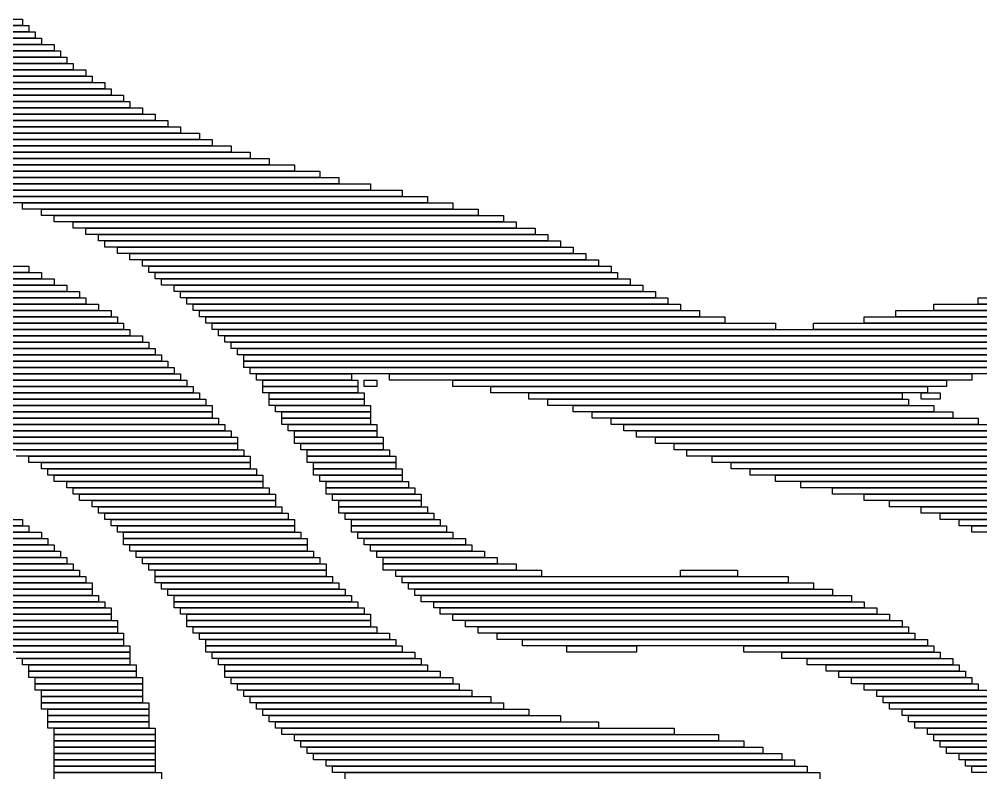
# Model space of a CAD drawing. Extents: x 48 to 975, y 50 to 982.
# Drawn here: x 608.5 to 760.4, y 180.5 to 300 of the extents above; entities that cross this region are included whole.
import ezdxf

# ---------------------------------------------------------------- set-up
doc = ezdxf.new("R2010")
doc.units = 0

msp = doc.modelspace()

# ---------------------------------------------------------------- linework, layer by layer
for p, q in [((589, 300), (609, 300)), ((609, 300), (609, 299)), ((609, 299), (589, 299)), ((590, 299), (610, 299)), ((610, 298), (590, 298)), ((591, 298), (611, 298)), ((610, 299), (610, 298)), ((611, 298), (611, 297)), ((611, 297), (591, 297)), ((592, 297), (612, 297)), ((612, 297), (612, 296)), ((612, 296), (592, 296)), ((592, 296), (614, 296)), ((614, 295), (592, 295)), ((593, 295), (615, 295)), ((614, 296), (614, 295)), ((615, 295), (615, 294)), ((615, 294), (593, 294)), ((594, 294), (616, 294)), ((616, 294), (616, 293)), ((616, 293), (594, 293)), ((595, 293), (617, 293)), ((617, 292), (595, 292)), ((596, 292), (619, 292)), ((617, 293), (617, 292)), ((619, 292), (619, 291)), ((619, 291), (596, 291)), ((597, 291), (620, 291)), ((620, 291), (620, 290)), ((620, 290), (597, 290)), ((598, 290), (622, 290)), ((622, 289), (598, 289)), ((599, 289), (623, 289)), ((622, 290), (622, 289)), ((623, 289), (623, 288)), ((571, 288), (625, 288)), ((623, 288), (599, 288)), ((625, 288), (625, 287)), ((625, 287), (571, 287)), ((572, 287), (626, 287)), ((626, 286), (572, 286)), ((573, 286), (628, 286)), ((626, 287), (626, 286)), ((628, 286), (628, 285)), ((628, 285), (573, 285)), ((575, 285), (630, 285)), ((630, 285), (630, 284)), ((630, 284), (575, 284)), ((576, 284), (632, 284)), ((632, 283), (576, 283)), ((578, 283), (634, 283)), ((632, 284), (632, 283)), ((634, 283), (634, 282)), ((634, 282), (578, 282)), ((580, 282), (637, 282)), ((637, 282), (637, 281)), ((637, 281), (580, 281)), ((581, 281), (639, 281)), ((639, 280), (581, 280)), ((583, 280), (642, 280)), ((639, 281), (639, 280)), ((642, 280), (642, 279)), ((642, 279), (583, 279)), ((586, 279), (645, 279)), ((645, 279), (645, 278)), ((645, 278), (586, 278)), ((588, 278), (648, 278)), ((648, 277), (588, 277)), ((591, 277), (652, 277)), ((648, 278), (648, 277)), ((652, 277), (652, 276)), ((652, 276), (591, 276)), ((593, 276), (656, 276)), ((656, 275), (593, 275)), ((597, 275), (659, 275)), ((656, 276), (656, 275)), ((659, 275), (659, 274)), ((659, 274), (597, 274)), ((599, 274), (664, 274)), ((664, 274), (664, 273)), ((664, 273), (599, 273)), ((603, 273), (669, 273)), ((669, 272), (603, 272)), ((606, 272), (673, 272)), ((669, 273), (669, 272)), ((673, 272), (673, 271)), ((673, 271), (606, 271)), ((609, 271), (677, 271)), ((609, 270), (609, 271)), ((677, 271), (677, 270)), ((677, 270), (609, 270)), ((612, 270), (681, 270)), ((612, 269), (612, 270)), ((681, 269), (612, 269)), ((614, 269), (685, 269)), ((614, 268), (614, 269)), ((681, 270), (681, 269)), ((685, 269), (685, 268)), ((685, 268), (614, 268)), ((617, 268), (687, 268)), ((617, 267), (617, 268)), ((687, 268), (687, 267)), ((687, 267), (617, 267)), ((619, 267), (690, 267)), ((619, 266), (619, 267)), ((690, 266), (619, 266)), ((621, 266), (692, 266)), ((621, 265), (621, 266)), ((690, 267), (690, 266)), ((692, 266), (692, 265)), ((692, 265), (621, 265)), ((622, 265), (694, 265)), ((622, 264), (622, 265)), ((694, 265), (694, 264)), ((694, 264), (622, 264)), ((624, 264), (696, 264)), ((624, 263), (624, 264)), ((696, 263), (624, 263)), ((626, 263), (698, 263)), ((626, 262), (626, 263)), ((696, 264), (696, 263)), ((698, 263), (698, 262)), ((698, 262), (626, 262)), ((628, 262), (700, 262)), ((628, 261), (628, 262)), ((700, 262), (700, 261)), ((556, 261), (610, 261)), ((610, 260), (556, 260)), ((557, 260), (612, 260)), ((610, 261), (610, 260)), ((612, 260), (612, 259)), ((700, 261), (628, 261)), ((629, 261), (702, 261)), ((629, 260), (629, 261)), ((702, 260), (629, 260)), ((630, 260), (703, 260)), ((630, 259), (630, 260)), ((702, 261), (702, 260)), ((703, 260), (703, 259)), ((612, 259), (557, 259)), ((558, 259), (614, 259)), ((614, 259), (614, 258)), ((703, 259), (630, 259)), ((631, 259), (705, 259)), ((631, 258), (631, 259)), ((705, 259), (705, 258)), ((614, 258), (558, 258)), ((559, 258), (616, 258)), ((616, 257), (559, 257)), ((560, 257), (618, 257)), ((616, 258), (616, 257)), ((618, 257), (618, 256)), ((705, 258), (631, 258)), ((633, 258), (707, 258)), ((633, 257), (633, 258)), ((707, 257), (633, 257)), ((634, 257), (709, 257)), ((634, 256), (634, 257)), ((707, 258), (707, 257)), ((709, 257), (709, 256)), ((618, 256), (560, 256)), ((562, 256), (619, 256)), ((619, 256), (619, 255)), ((709, 256), (634, 256)), ((635, 256), (711, 256)), ((635, 255), (635, 256)), ((711, 256), (711, 255)), ((760, 256), (784, 256)), ((760, 255), (760, 256)), ((619, 255), (562, 255)), ((563, 255), (621, 255)), ((621, 254), (563, 254)), ((564, 254), (623, 254)), ((621, 255), (621, 254)), ((623, 254), (623, 253)), ((711, 255), (635, 255)), ((636, 255), (713, 255)), ((636, 254), (636, 255)), ((713, 254), (636, 254)), ((637, 254), (716, 254)), ((637, 253), (637, 254)), ((713, 255), (713, 254)), ((716, 254), (716, 253)), ((747, 254), (795, 254)), ((747, 253), (747, 254)), ((753, 255), (791, 255)), ((753, 254), (753, 255)), ((791, 254), (753, 254)), ((784, 255), (760, 255)), ((623, 253), (564, 253)), ((566, 253), (624, 253)), ((624, 253), (624, 252)), ((716, 253), (637, 253)), ((638, 253), (720, 253)), ((638, 252), (638, 253)), ((720, 253), (720, 252)), ((742, 253), (799, 253)), ((742, 252), (742, 253)), ((795, 253), (747, 253)), ((624, 252), (566, 252)), ((567, 252), (625, 252)), ((625, 251), (567, 251)), ((569, 251), (626, 251)), ((625, 252), (625, 251)), ((626, 251), (626, 250)), ((720, 252), (638, 252)), ((639, 252), (728, 252)), ((639, 251), (639, 252)), ((728, 251), (639, 251)), ((640, 251), (805, 251)), ((640, 250), (640, 251)), ((728, 252), (728, 251)), ((734, 252), (802, 252)), ((734, 251), (734, 252)), ((802, 251), (734, 251)), ((799, 252), (742, 252)), ((626, 250), (569, 250)), ((571, 250), (628, 250)), ((628, 250), (628, 249)), ((805, 250), (640, 250)), ((641, 250), (808, 250)), ((641, 249), (641, 250)), ((628, 249), (571, 249)), ((572, 249), (629, 249)), ((629, 248), (572, 248)), ((574, 248), (630, 248)), ((629, 249), (629, 248)), ((630, 248), (630, 247)), ((808, 249), (641, 249)), ((642, 249), (811, 249)), ((642, 248), (642, 249)), ((811, 248), (642, 248)), ((643, 248), (813, 248)), ((643, 247), (643, 248)), ((630, 247), (574, 247)), ((576, 247), (631, 247)), ((631, 247), (631, 246)), ((813, 247), (643, 247)), ((644, 247), (816, 247)), ((644, 246), (644, 247)), ((631, 246), (576, 246)), ((578, 246), (632, 246)), ((632, 245), (578, 245)), ((580, 245), (633, 245)), ((632, 246), (632, 245)), ((633, 245), (633, 244)), ((816, 246), (644, 246)), ((644, 246), (774, 246)), ((644, 245), (644, 246)), ((774, 245), (644, 245)), ((645, 245), (763, 245)), ((645, 244), (645, 245)), ((633, 244), (580, 244)), ((582, 244), (634, 244)), ((634, 244), (634, 243)), ((763, 244), (645, 244)), ((646, 244), (661, 244)), ((646, 243), (646, 244)), ((661, 244), (661, 243)), ((667, 244), (759, 244)), ((667, 243), (667, 244)), ((759, 244), (759, 243)), ((634, 243), (582, 243)), ((585, 243), (635, 243)), ((635, 242), (585, 242)), ((587, 242), (636, 242)), ((635, 243), (635, 242)), ((636, 242), (636, 241)), ((661, 243), (646, 243)), ((647, 243), (662, 243)), ((647, 242), (647, 243)), ((662, 242), (647, 242)), ((647, 242), (662, 242)), ((647, 241), (647, 242)), ((662, 243), (662, 242)), ((662, 242), (662, 241)), ((663, 243), (665, 243)), ((663, 242), (663, 243)), ((665, 242), (663, 242)), ((665, 243), (665, 242)), ((759, 243), (667, 243)), ((677, 243), (755, 243)), ((677, 242), (677, 243)), ((755, 242), (677, 242)), ((683, 242), (752, 242)), ((683, 241), (683, 242)), ((752, 242), (752, 241)), ((755, 243), (755, 242)), ((636, 241), (587, 241)), ((589, 241), (637, 241)), ((637, 241), (637, 240)), ((662, 241), (647, 241)), ((648, 241), (663, 241)), ((648, 240), (648, 241)), ((663, 241), (663, 240)), ((752, 241), (683, 241)), ((689, 241), (748, 241)), ((689, 240), (689, 241)), ((748, 241), (748, 240)), ((751, 241), (754, 241)), ((751, 240), (751, 241)), ((754, 241), (754, 240)), ((637, 240), (589, 240)), ((591, 240), (638, 240)), ((638, 239), (591, 239)), ((594, 239), (639, 239)), ((638, 240), (638, 239)), ((639, 239), (639, 238)), ((663, 240), (648, 240)), ((648, 240), (663, 240)), ((648, 239), (648, 240)), ((663, 239), (648, 239)), ((649, 239), (664, 239)), ((649, 238), (649, 239)), ((663, 240), (663, 239)), ((664, 239), (664, 238)), ((748, 240), (689, 240)), ((692, 240), (749, 240)), ((692, 239), (692, 240)), ((749, 239), (692, 239)), ((696, 239), (753, 239)), ((696, 238), (696, 239)), ((749, 240), (749, 239)), ((754, 240), (751, 240)), ((753, 239), (753, 238)), ((639, 238), (594, 238)), ((596, 238), (639, 238)), ((639, 237), (596, 237)), ((598, 237), (640, 237)), ((639, 238), (639, 237)), ((640, 237), (640, 236)), ((664, 238), (649, 238)), ((650, 238), (664, 238)), ((650, 237), (650, 238)), ((664, 237), (650, 237)), ((650, 237), (664, 237)), ((650, 236), (650, 237)), ((664, 238), (664, 237)), ((664, 237), (664, 236)), ((753, 238), (696, 238)), ((699, 238), (756, 238)), ((699, 237), (699, 238)), ((756, 237), (699, 237)), ((702, 237), (760, 237)), ((702, 236), (702, 237)), ((756, 238), (756, 237)), ((760, 237), (760, 236)), ((640, 236), (598, 236)), ((601, 236), (641, 236)), ((641, 236), (641, 235)), ((664, 236), (650, 236)), ((651, 236), (665, 236)), ((651, 235), (651, 236)), ((665, 236), (665, 235)), ((760, 236), (702, 236)), ((704, 236), (762, 236)), ((704, 235), (704, 236)), ((641, 235), (601, 235)), ((603, 235), (642, 235)), ((642, 234), (603, 234)), ((605, 234), (643, 234)), ((642, 235), (642, 234)), ((643, 234), (643, 233)), ((665, 235), (651, 235)), ((652, 235), (665, 235)), ((652, 234), (652, 235)), ((665, 234), (652, 234)), ((652, 234), (666, 234)), ((652, 233), (652, 234)), ((665, 235), (665, 234)), ((666, 234), (666, 233)), ((762, 235), (704, 235)), ((706, 235), (765, 235)), ((706, 234), (706, 235)), ((765, 234), (706, 234)), ((709, 234), (767, 234)), ((709, 233), (709, 234)), ((643, 233), (605, 233)), ((607, 233), (643, 233)), ((643, 233), (643, 232)), ((666, 233), (652, 233)), ((653, 233), (666, 233)), ((653, 232), (653, 233)), ((666, 233), (666, 232)), ((767, 233), (709, 233)), ((712, 233), (769, 233)), ((712, 232), (712, 233)), ((643, 232), (607, 232)), ((608, 232), (644, 232)), ((644, 231), (608, 231)), ((610, 231), (645, 231)), ((610, 230), (610, 231)), ((644, 232), (644, 231)), ((645, 231), (645, 230)), ((666, 232), (653, 232)), ((654, 232), (667, 232)), ((654, 231), (654, 232)), ((667, 231), (654, 231)), ((654, 231), (668, 231)), ((654, 230), (654, 231)), ((667, 232), (667, 231)), ((668, 231), (668, 230)), ((769, 232), (712, 232)), ((714, 232), (771, 232)), ((714, 231), (714, 232)), ((771, 231), (714, 231)), ((718, 231), (773, 231)), ((718, 230), (718, 231)), ((645, 230), (610, 230)), ((612, 230), (645, 230)), ((612, 229), (612, 230)), ((645, 230), (645, 229)), ((668, 230), (654, 230)), ((655, 230), (668, 230)), ((655, 229), (655, 230)), ((668, 230), (668, 229)), ((773, 230), (718, 230)), ((721, 230), (774, 230)), ((721, 229), (721, 230)), ((645, 229), (612, 229)), ((613, 229), (646, 229)), ((613, 228), (613, 229)), ((646, 228), (613, 228)), ((614, 228), (647, 228)), ((614, 227), (614, 228)), ((646, 229), (646, 228)), ((647, 228), (647, 227)), ((668, 229), (655, 229)), ((655, 229), (669, 229)), ((655, 228), (655, 229)), ((669, 228), (655, 228)), ((656, 228), (669, 228)), ((656, 227), (656, 228)), ((669, 229), (669, 228)), ((669, 228), (669, 227)), ((774, 229), (721, 229)), ((724, 229), (776, 229)), ((724, 228), (724, 229)), ((776, 228), (724, 228)), ((728, 228), (777, 228)), ((728, 227), (728, 228)), ((647, 227), (614, 227)), ((616, 227), (647, 227)), ((616, 226), (616, 227)), ((647, 227), (647, 226)), ((669, 227), (656, 227)), ((657, 227), (670, 227)), ((657, 226), (657, 227)), ((670, 227), (670, 226)), ((777, 227), (728, 227)), ((732, 227), (778, 227)), ((732, 226), (732, 227)), ((647, 226), (616, 226)), ((617, 226), (648, 226)), ((617, 225), (617, 226)), ((648, 225), (617, 225)), ((618, 225), (649, 225)), ((618, 224), (618, 225)), ((648, 226), (648, 225)), ((649, 225), (649, 224)), ((670, 226), (657, 226)), ((657, 226), (671, 226)), ((657, 225), (657, 226)), ((671, 225), (657, 225)), ((658, 225), (672, 225)), ((658, 224), (658, 225)), ((671, 226), (671, 225)), ((672, 225), (672, 224)), ((778, 226), (732, 226)), ((737, 226), (779, 226)), ((737, 225), (737, 226)), ((779, 225), (737, 225)), ((742, 225), (781, 225)), ((742, 224), (742, 225)), ((649, 224), (618, 224)), ((620, 224), (649, 224)), ((620, 223), (620, 224)), ((649, 224), (649, 223)), ((672, 224), (658, 224)), ((659, 224), (672, 224)), ((659, 223), (659, 224)), ((672, 224), (672, 223)), ((781, 224), (742, 224)), ((746, 224), (782, 224)), ((746, 223), (746, 224)), ((649, 223), (620, 223)), ((621, 223), (650, 223)), ((621, 222), (621, 223)), ((650, 222), (621, 222)), ((622, 222), (651, 222)), ((622, 221), (622, 222)), ((650, 223), (650, 222)), ((651, 222), (651, 221)), ((672, 223), (659, 223)), ((659, 223), (673, 223)), ((659, 222), (659, 223)), ((673, 222), (659, 222)), ((660, 222), (674, 222)), ((660, 221), (660, 222)), ((673, 223), (673, 222)), ((674, 222), (674, 221)), ((782, 223), (746, 223)), ((751, 223), (783, 223)), ((751, 222), (751, 223)), ((783, 222), (751, 222)), ((754, 222), (784, 222)), ((754, 221), (754, 222)), ((566, 221), (609, 221)), ((609, 221), (609, 220)), ((651, 221), (622, 221)), ((623, 221), (652, 221)), ((623, 220), (623, 221)), ((652, 221), (652, 220)), ((674, 221), (660, 221)), ((661, 221), (675, 221)), ((661, 220), (661, 221)), ((675, 221), (675, 220)), ((784, 221), (754, 221)), ((757, 221), (785, 221)), ((757, 220), (757, 221)), ((609, 220), (566, 220)), ((568, 220), (610, 220)), ((610, 219), (568, 219)), ((570, 219), (612, 219)), ((610, 220), (610, 219)), ((612, 219), (612, 218)), ((652, 220), (623, 220)), ((624, 220), (652, 220)), ((624, 219), (624, 220)), ((652, 219), (624, 219)), ((625, 219), (653, 219)), ((625, 218), (625, 219)), ((652, 220), (652, 219)), ((653, 219), (653, 218)), ((675, 220), (661, 220)), ((661, 220), (676, 220)), ((661, 219), (661, 220)), ((676, 219), (661, 219)), ((662, 219), (677, 219)), ((662, 218), (662, 219)), ((676, 220), (676, 219)), ((677, 219), (677, 218)), ((785, 220), (757, 220)), ((759, 220), (787, 220)), ((759, 219), (759, 220)), ((787, 219), (759, 219)), ((612, 218), (570, 218)), ((573, 218), (613, 218)), ((613, 218), (613, 217)), ((653, 218), (625, 218)), ((625, 218), (654, 218)), ((625, 217), (625, 218)), ((654, 218), (654, 217)), ((677, 218), (662, 218)), ((663, 218), (679, 218)), ((663, 217), (663, 218)), ((679, 218), (679, 217)), ((613, 217), (573, 217)), ((575, 217), (614, 217)), ((614, 216), (575, 216)), ((577, 216), (615, 216)), ((614, 217), (614, 216)), ((615, 216), (615, 215)), ((654, 217), (625, 217)), ((626, 217), (654, 217)), ((626, 216), (626, 217)), ((654, 216), (626, 216)), ((627, 216), (655, 216)), ((627, 215), (627, 216)), ((654, 217), (654, 216)), ((655, 216), (655, 215)), ((679, 217), (663, 217)), ((664, 217), (680, 217)), ((664, 216), (664, 217)), ((680, 216), (664, 216)), ((665, 216), (682, 216)), ((665, 215), (665, 216)), ((680, 217), (680, 216)), ((682, 216), (682, 215)), ((615, 215), (577, 215)), ((579, 215), (616, 215)), ((616, 215), (616, 214)), ((655, 215), (627, 215)), ((628, 215), (656, 215)), ((628, 214), (628, 215)), ((656, 215), (656, 214)), ((682, 215), (665, 215)), ((666, 215), (684, 215)), ((666, 214), (666, 215)), ((684, 215), (684, 214)), ((616, 214), (579, 214)), ((581, 214), (617, 214)), ((617, 213), (581, 213)), ((582, 213), (618, 213)), ((617, 214), (617, 213)), ((618, 213), (618, 212)), ((656, 214), (628, 214)), ((629, 214), (657, 214)), ((629, 213), (629, 214)), ((657, 213), (629, 213)), ((630, 213), (657, 213)), ((630, 212), (630, 213)), ((657, 214), (657, 213)), ((657, 213), (657, 212)), ((684, 214), (666, 214)), ((666, 214), (687, 214)), ((666, 213), (666, 214)), ((687, 213), (666, 213)), ((668, 213), (691, 213)), ((668, 212), (668, 213)), ((687, 214), (687, 213)), ((691, 213), (691, 212)), ((713, 213), (722, 213)), ((713, 212), (713, 213)), ((722, 213), (722, 212)), ((618, 212), (582, 212)), ((584, 212), (619, 212)), ((619, 212), (619, 211)), ((657, 212), (630, 212)), ((630, 212), (658, 212)), ((630, 211), (630, 212)), ((658, 212), (658, 211)), ((691, 212), (668, 212)), ((669, 212), (730, 212)), ((669, 211), (669, 212)), ((722, 212), (713, 212)), ((730, 212), (730, 211)), ((619, 211), (584, 211)), ((585, 211), (620, 211)), ((620, 210), (585, 210)), ((586, 210), (620, 210)), ((620, 211), (620, 210)), ((620, 210), (620, 209)), ((658, 211), (630, 211)), ((631, 211), (659, 211)), ((631, 210), (631, 211)), ((659, 210), (631, 210)), ((632, 210), (660, 210)), ((632, 209), (632, 210)), ((659, 211), (659, 210)), ((660, 210), (660, 209)), ((730, 211), (669, 211)), ((670, 211), (734, 211)), ((670, 210), (670, 211)), ((734, 210), (670, 210)), ((671, 210), (737, 210)), ((671, 209), (671, 210)), ((734, 211), (734, 210)), ((737, 210), (737, 209)), ((620, 209), (586, 209)), ((587, 209), (621, 209)), ((621, 209), (621, 208)), ((660, 209), (632, 209)), ((633, 209), (661, 209)), ((633, 208), (633, 209)), ((661, 209), (661, 208)), ((737, 209), (671, 209)), ((672, 209), (740, 209)), ((672, 208), (672, 209)), ((740, 209), (740, 208)), ((621, 208), (587, 208)), ((588, 208), (622, 208)), ((622, 207), (588, 207)), ((589, 207), (623, 207)), ((622, 208), (622, 207)), ((623, 207), (623, 206)), ((661, 208), (633, 208)), ((633, 208), (662, 208)), ((633, 207), (633, 208)), ((662, 207), (633, 207)), ((634, 207), (663, 207)), ((634, 206), (634, 207)), ((662, 208), (662, 207)), ((663, 207), (663, 206)), ((740, 208), (672, 208)), ((674, 208), (742, 208)), ((674, 207), (674, 208)), ((742, 207), (674, 207)), ((675, 207), (744, 207)), ((675, 206), (675, 207)), ((742, 208), (742, 207)), ((744, 207), (744, 206)), ((623, 206), (589, 206)), ((590, 206), (623, 206)), ((623, 206), (623, 205)), ((663, 206), (634, 206)), ((635, 206), (664, 206)), ((635, 205), (635, 206)), ((664, 206), (664, 205)), ((744, 206), (675, 206)), ((677, 206), (746, 206)), ((677, 205), (677, 206)), ((746, 206), (746, 205)), ((623, 205), (590, 205)), ((591, 205), (624, 205)), ((624, 204), (591, 204)), ((592, 204), (624, 204)), ((624, 205), (624, 204)), ((624, 204), (624, 203)), ((664, 205), (635, 205)), ((635, 205), (664, 205)), ((635, 204), (635, 205)), ((664, 204), (635, 204)), ((636, 204), (665, 204)), ((636, 203), (636, 204)), ((664, 205), (664, 204)), ((665, 204), (665, 203)), ((746, 205), (677, 205)), ((679, 205), (748, 205)), ((679, 204), (679, 205)), ((748, 204), (679, 204)), ((681, 204), (749, 204)), ((681, 203), (681, 204)), ((748, 205), (748, 204)), ((749, 204), (749, 203)), ((624, 203), (592, 203)), ((592, 203), (625, 203)), ((625, 203), (625, 202)), ((665, 203), (636, 203)), ((637, 203), (667, 203)), ((637, 202), (637, 203)), ((667, 203), (667, 202)), ((749, 203), (681, 203)), ((684, 203), (750, 203)), ((684, 202), (684, 203)), ((750, 203), (750, 202)), ((625, 202), (592, 202)), ((607, 202), (625, 202)), ((625, 201), (607, 201)), ((607, 201), (626, 201)), ((625, 202), (625, 201)), ((626, 201), (626, 200)), ((667, 202), (637, 202)), ((638, 202), (668, 202)), ((638, 201), (638, 202)), ((668, 201), (638, 201)), ((638, 201), (669, 201)), ((638, 200), (638, 201)), ((668, 202), (668, 201)), ((669, 201), (669, 200)), ((750, 202), (684, 202)), ((688, 202), (752, 202)), ((688, 201), (688, 202)), ((752, 201), (688, 201)), ((695, 201), (706, 201)), ((695, 200), (695, 201)), ((706, 201), (706, 200)), ((723, 201), (753, 201)), ((723, 200), (723, 201)), ((752, 202), (752, 201)), ((753, 201), (753, 200)), ((626, 200), (607, 200)), ((608, 200), (626, 200)), ((626, 200), (626, 199)), ((669, 200), (638, 200)), ((639, 200), (671, 200)), ((639, 199), (639, 200)), ((671, 200), (671, 199)), ((706, 200), (695, 200)), ((753, 200), (723, 200)), ((729, 200), (754, 200)), ((729, 199), (729, 200)), ((754, 200), (754, 199)), ((626, 199), (608, 199)), ((609, 199), (626, 199)), ((609, 198), (609, 199)), ((626, 198), (609, 198)), ((610, 198), (627, 198)), ((610, 197), (610, 198)), ((626, 199), (626, 198)), ((627, 198), (627, 197)), ((671, 199), (639, 199)), ((640, 199), (672, 199)), ((640, 198), (640, 199)), ((672, 198), (640, 198)), ((641, 198), (673, 198)), ((641, 197), (641, 198)), ((672, 199), (672, 198)), ((673, 198), (673, 197)), ((754, 199), (729, 199)), ((733, 199), (756, 199)), ((733, 198), (733, 199)), ((756, 198), (733, 198)), ((736, 198), (757, 198)), ((736, 197), (736, 198)), ((756, 199), (756, 198)), ((757, 198), (757, 197)), ((627, 197), (610, 197)), ((610, 197), (627, 197)), ((610, 196), (610, 197)), ((627, 196), (610, 196)), ((611, 196), (628, 196)), ((611, 195), (611, 196)), ((627, 197), (627, 196)), ((628, 196), (628, 195)), ((673, 197), (641, 197)), ((641, 197), (675, 197)), ((641, 196), (641, 197)), ((675, 196), (641, 196)), ((642, 196), (677, 196)), ((642, 195), (642, 196)), ((675, 197), (675, 196)), ((677, 196), (677, 195)), ((757, 197), (736, 197)), ((738, 197), (758, 197)), ((738, 196), (738, 197)), ((758, 196), (738, 196)), ((740, 196), (759, 196)), ((740, 195), (740, 196)), ((758, 197), (758, 196)), ((759, 196), (759, 195)), ((628, 195), (611, 195)), ((611, 195), (628, 195)), ((611, 194), (611, 195)), ((628, 195), (628, 194)), ((677, 195), (642, 195)), ((643, 195), (678, 195)), ((643, 194), (643, 195)), ((678, 195), (678, 194)), ((759, 195), (740, 195)), ((742, 195), (760, 195)), ((742, 194), (742, 195)), ((760, 195), (760, 194)), ((628, 194), (611, 194)), ((612, 194), (628, 194)), ((612, 193), (612, 194)), ((628, 193), (612, 193)), ((612, 193), (628, 193)), ((612, 192), (612, 193)), ((628, 194), (628, 193)), ((628, 193), (628, 192)), ((678, 194), (643, 194)), ((644, 194), (680, 194)), ((644, 193), (644, 194)), ((680, 193), (644, 193)), ((645, 193), (683, 193)), ((645, 192), (645, 193)), ((680, 194), (680, 193)), ((683, 193), (683, 192)), ((760, 194), (742, 194)), ((744, 194), (762, 194)), ((744, 193), (744, 194)), ((762, 193), (744, 193)), ((745, 193), (763, 193)), ((745, 192), (745, 193)), ((628, 192), (612, 192)), ((612, 192), (629, 192)), ((612, 191), (612, 192)), ((629, 192), (629, 191)), ((683, 192), (645, 192)), ((646, 192), (685, 192)), ((646, 191), (646, 192)), ((685, 192), (685, 191)), ((763, 192), (745, 192)), ((746, 192), (764, 192)), ((746, 191), (746, 192)), ((629, 191), (612, 191)), ((613, 191), (629, 191)), ((613, 190), (613, 191)), ((629, 190), (613, 190)), ((613, 190), (629, 190)), ((613, 189), (613, 190)), ((629, 191), (629, 190)), ((629, 190), (629, 189)), ((685, 191), (646, 191)), ((647, 191), (689, 191)), ((647, 190), (647, 191)), ((689, 190), (647, 190)), ((648, 190), (694, 190)), ((648, 189), (648, 190)), ((689, 191), (689, 190)), ((694, 190), (694, 189)), ((764, 191), (746, 191)), ((748, 191), (766, 191)), ((748, 190), (748, 191)), ((766, 190), (748, 190)), ((749, 190), (767, 190)), ((749, 189), (749, 190)), ((629, 189), (613, 189)), ((613, 189), (629, 189)), ((613, 188), (613, 189)), ((629, 189), (629, 188)), ((694, 189), (648, 189)), ((649, 189), (700, 189)), ((649, 188), (649, 189)), ((700, 189), (700, 188)), ((767, 189), (749, 189)), ((750, 189), (768, 189)), ((750, 188), (750, 189)), ((629, 188), (613, 188)), ((614, 188), (630, 188)), ((614, 187), (614, 188)), ((630, 187), (614, 187)), ((614, 187), (630, 187)), ((614, 186), (614, 187)), ((630, 188), (630, 187)), ((630, 187), (630, 186)), ((700, 188), (649, 188)), ((650, 188), (712, 188)), ((650, 187), (650, 188)), ((712, 187), (650, 187)), ((652, 187), (719, 187)), ((652, 186), (652, 187)), ((712, 188), (712, 187)), ((719, 187), (719, 186)), ((768, 188), (750, 188)), ((752, 188), (770, 188)), ((752, 187), (752, 188)), ((770, 187), (752, 187)), ((753, 187), (772, 187)), ((753, 186), (753, 187)), ((630, 186), (614, 186)), ((614, 186), (630, 186)), ((614, 185), (614, 186)), ((630, 186), (630, 185)), ((719, 186), (652, 186)), ((653, 186), (723, 186)), ((653, 185), (653, 186)), ((723, 186), (723, 185)), ((772, 186), (753, 186)), ((754, 186), (773, 186)), ((754, 185), (754, 186)), ((630, 185), (614, 185)), ((614, 185), (630, 185)), ((614, 184), (614, 185)), ((630, 184), (614, 184)), ((614, 184), (630, 184)), ((614, 183), (614, 184)), ((630, 185), (630, 184)), ((630, 184), (630, 183)), ((723, 185), (653, 185)), ((654, 185), (726, 185)), ((654, 184), (654, 185)), ((726, 184), (654, 184)), ((655, 184), (729, 184)), ((655, 183), (655, 184)), ((726, 185), (726, 184)), ((729, 184), (729, 183)), ((773, 185), (754, 185)), ((755, 185), (775, 185)), ((755, 184), (755, 185)), ((775, 184), (755, 184)), ((757, 184), (778, 184)), ((757, 183), (757, 184)), ((630, 183), (614, 183)), ((614, 183), (630, 183)), ((614, 182), (614, 183)), ((630, 183), (630, 182)), ((729, 183), (655, 183)), ((657, 183), (731, 183)), ((657, 182), (657, 183)), ((731, 183), (731, 182)), ((778, 183), (757, 183)), ((758, 183), (781, 183)), ((758, 182), (758, 183)), ((630, 182), (614, 182)), ((614, 182), (630, 182)), ((614, 181), (614, 182)), ((630, 181), (614, 181)), ((614, 181), (631, 181)), ((614, 180), (614, 181)), ((630, 182), (630, 181)), ((631, 181), (631, 180)), ((731, 182), (657, 182)), ((658, 182), (733, 182)), ((658, 181), (658, 182)), ((733, 181), (658, 181)), ((660, 181), (735, 181)), ((660, 180), (660, 181)), ((733, 182), (733, 181)), ((735, 181), (735, 180)), ((781, 182), (758, 182)), ((759, 182), (785, 182)), ((759, 181), (759, 182)), ((785, 181), (759, 181))]:
    msp.add_line(p, q)

doc.saveas('drawing.dxf')
